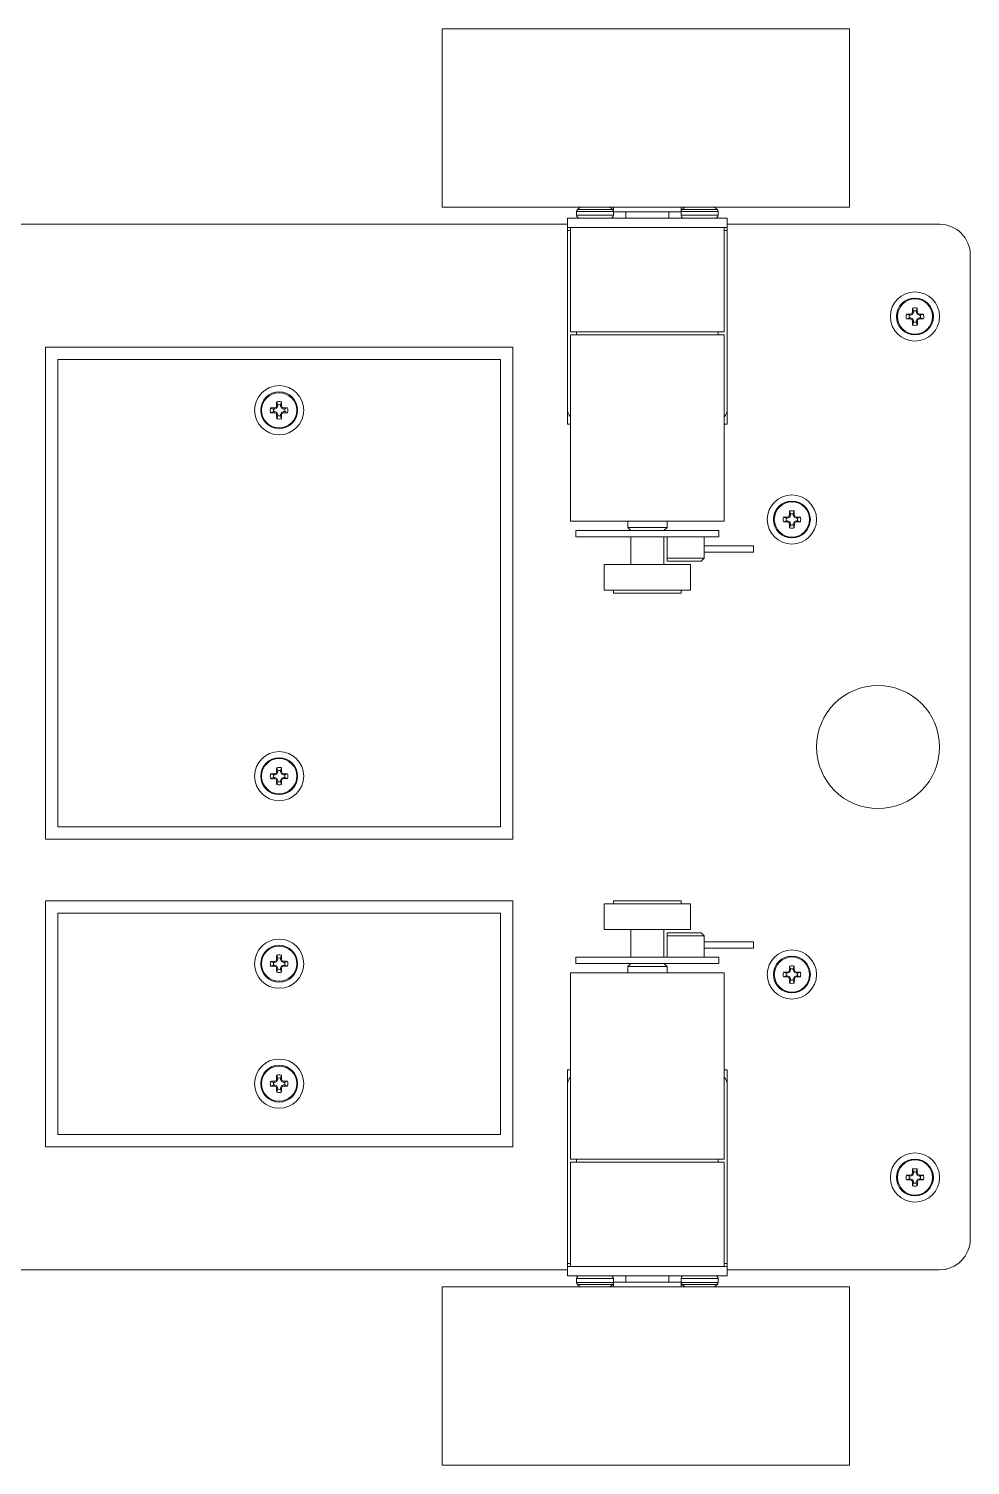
# Model space of a CAD drawing. Header units: inches. Extents: x -1846 to 3013, y 0 to 1997.
# Drawn here: x 1952.7 to 2029.2, y 119.1 to 235.9 of the extents above; entities that cross this region are included whole.
import ezdxf

# ---------------------------------------------------------------- set-up
doc = ezdxf.new("R2010")
doc.units = ezdxf.units.IN
doc.layers.get('0').update_dxf_attribs({"color": 2, "lineweight": 0})

msp = doc.modelspace()

# ---------------------------------------------------------------- linework, layer by layer
for p, q in [((1986.3, 235.93), (2019.42, 235.93)), ((1986.3, 235.93), (1986.3, 221.43)), ((2019.42, 235.93), (2019.42, 221.43)), ((1986.3, 221.43), (2019.42, 221.43)), ((1997.23, 221.06), (1997.23, 220.76)), ((1997.23, 221.06), (2000.23, 221.06)), ((1997.23, 220.76), (2000.23, 220.76)), ((1997.3, 221.23), (2000.15, 221.23)), ((2000.23, 221.43), (2000.23, 221.03)), ((2000.23, 220.76), (2000.23, 221.06)), ((2005.73, 221.03), (2000.23, 221.03)), ((2001.23, 221.03), (2001.23, 220.53)), ((2004.73, 220.53), (2004.73, 221.03)), ((2005.73, 221.1), (2005.73, 221.43)), ((2005.73, 221.06), (2007.27, 221.06)), ((2005.73, 221.03), (2005.73, 220.76)), ((2005.73, 220.76), (2007.27, 220.76)), ((2005.8, 221.23), (2007.27, 221.23)), ((2007.27, 221.23), (2008.65, 221.23)), ((2007.27, 221.06), (2008.73, 221.06)), ((2007.27, 220.76), (2008.73, 220.76)), ((2008.73, 220.76), (2008.73, 221.06)), ((1996.48, 220.03), (1931.9, 220.03)), ((1996.48, 219.78), (1996.48, 220.53)), ((1996.48, 220.53), (2009.48, 220.53)), ((2009.48, 219.78), (1996.48, 219.78)), ((1996.48, 219.78), (1996.48, 203.78)), ((1996.73, 219.78), (1996.73, 211.28)), ((2009.23, 211.28), (2009.23, 219.78)), ((2009.48, 220.53), (2009.48, 219.78)), ((2026.73, 220.03), (2009.48, 220.03)), ((2009.48, 203.78), (2009.48, 219.78)), ((1996.73, 219.53), (1996.48, 219.53)), ((2009.48, 219.53), (2009.23, 219.53)), ((2029.23, 137.53), (2029.23, 217.53)), ((2024.27, 212.64), (2024.03, 212.72)), ((2024.37, 212.64), (2024.27, 212.64)), ((2024.37, 212.64), (2024.35, 212.72)), ((2024.55, 212.71), (2024.37, 212.64)), ((2024.55, 212.71), (2024.48, 212.78)), ((2024.62, 212.98), (2024.53, 213.22)), ((2024.62, 212.89), (2024.53, 212.9)), ((2024.62, 212.89), (2024.55, 212.71)), ((2024.62, 212.98), (2024.62, 212.89)), ((2024.83, 212.98), (2024.91, 213.22)), ((2024.83, 212.89), (2024.83, 212.98)), ((2024.83, 212.89), (2024.92, 212.91)), ((2024.91, 212.71), (2024.83, 212.89)), ((2024.91, 212.71), (2024.97, 212.78)), ((2025.08, 212.64), (2024.91, 212.71)), ((2025.08, 212.64), (2025.1, 212.73)), ((2025.18, 212.64), (2025.08, 212.64)), ((2025.18, 212.64), (2025.42, 212.72)), ((2024.27, 212.42), (2024.04, 212.34)), ((2024.27, 212.42), (2024.37, 212.42)), ((2024.37, 212.42), (2024.35, 212.33)), ((2024.37, 212.42), (2024.55, 212.35)), ((2024.55, 212.35), (2024.48, 212.28)), ((2024.62, 212.17), (2024.53, 212.16)), ((2024.62, 212.08), (2024.54, 211.84)), ((2024.55, 212.35), (2024.62, 212.17)), ((2024.62, 212.17), (2024.62, 212.08)), ((2024.84, 212.17), (2024.91, 212.35)), ((2024.84, 212.17), (2024.92, 212.16)), ((2024.84, 212.08), (2024.84, 212.17)), ((2024.84, 212.08), (2024.92, 211.84)), ((2024.91, 212.35), (2025.08, 212.43)), ((2024.91, 212.35), (2024.98, 212.28)), ((2025.08, 212.43), (2025.1, 212.34)), ((2025.08, 212.43), (2025.18, 212.43)), ((2025.18, 212.43), (2025.42, 212.35)), ((1996.73, 211.28), (2009.23, 211.28)), ((1996.73, 211.03), (1996.73, 195.88)), ((1996.73, 211.03), (2009.23, 211.03)), ((1997.23, 211.28), (1997.23, 211.03)), ((2008.73, 211.03), (2008.73, 211.28)), ((2009.23, 195.88), (2009.23, 211.03)), ((1954.05, 210.03), (1992.05, 210.03)), ((1954.05, 170.03), (1954.05, 210.03)), ((1992.05, 210.03), (1992.05, 170.03)), ((1991.05, 209.03), (1955.05, 209.03)), ((1955.05, 209.03), (1955.05, 171.03)), ((1991.05, 171.03), (1991.05, 209.03)), ((1972.94, 205.36), (1972.85, 205.6)), ((1973.15, 205.36), (1973.23, 205.6)), ((1972.59, 205.01), (1972.36, 205.09)), ((1972.6, 204.8), (1972.36, 204.71)), ((1972.69, 205.01), (1972.59, 205.01)), ((1972.6, 204.8), (1972.69, 204.8)), ((1972.69, 205.01), (1972.67, 205.1)), ((1972.69, 204.8), (1972.67, 204.71)), ((1972.87, 205.08), (1972.69, 205.01)), ((1972.69, 204.8), (1972.87, 204.72)), ((1972.87, 205.08), (1972.8, 205.15)), ((1972.87, 204.72), (1972.8, 204.66)), ((1972.94, 205.26), (1972.85, 205.28)), ((1972.94, 204.55), (1972.85, 204.53)), ((1972.94, 204.45), (1972.86, 204.21)), ((1972.94, 205.26), (1972.87, 205.08)), ((1972.87, 204.72), (1972.94, 204.55)), ((1972.94, 205.36), (1972.94, 205.26)), ((1972.94, 204.55), (1972.94, 204.45)), ((1973.15, 205.26), (1973.15, 205.36)), ((1973.15, 205.26), (1973.24, 205.28)), ((1973.23, 205.09), (1973.15, 205.26)), ((1973.16, 204.55), (1973.23, 204.73)), ((1973.16, 204.55), (1973.25, 204.53)), ((1973.16, 204.45), (1973.16, 204.55)), ((1973.16, 204.45), (1973.24, 204.22)), ((1973.23, 205.09), (1973.3, 205.16)), ((1973.4, 205.01), (1973.23, 205.09)), ((1973.23, 204.73), (1973.4, 204.8)), ((1973.23, 204.73), (1973.3, 204.66)), ((1973.4, 205.01), (1973.42, 205.1)), ((1973.5, 205.02), (1973.4, 205.01)), ((1973.4, 204.8), (1973.42, 204.71)), ((1973.4, 204.8), (1973.5, 204.8)), ((1973.5, 205.02), (1973.74, 205.1)), ((1973.5, 204.8), (1973.74, 204.72)), ((1996.48, 203.78), (1996.73, 203.78)), ((2009.23, 203.78), (2009.48, 203.78)), ((2014.37, 196.14), (2014.35, 196.22)), ((2014.55, 196.21), (2014.48, 196.28)), ((2014.62, 196.48), (2014.53, 196.72)), ((2014.62, 196.39), (2014.53, 196.4)), ((2014.62, 196.39), (2014.55, 196.21)), ((2014.62, 196.48), (2014.62, 196.39)), ((2014.83, 196.48), (2014.91, 196.72)), ((2014.83, 196.39), (2014.83, 196.48)), ((2014.83, 196.39), (2014.92, 196.41)), ((2014.91, 196.21), (2014.83, 196.39)), ((2014.91, 196.21), (2014.97, 196.28)), ((2015.08, 196.14), (2015.1, 196.23)), ((1996.73, 195.88), (2009.23, 195.88)), ((1997.18, 195.13), (1997.18, 194.63)), ((2008.78, 195.13), (1997.18, 195.13)), ((2001.38, 195.88), (2001.38, 195.38)), ((2001.38, 195.38), (2001.63, 195.13)), ((2001.38, 195.38), (2004.58, 195.38)), ((2004.33, 195.13), (2004.58, 195.38)), ((2004.58, 195.38), (2004.58, 195.88)), ((2008.78, 194.63), (2008.78, 195.13)), ((2014.27, 196.14), (2014.03, 196.22)), ((2014.27, 195.92), (2014.04, 195.84)), ((2014.37, 196.14), (2014.27, 196.14)), ((2014.27, 195.92), (2014.37, 195.92)), ((2014.37, 195.92), (2014.35, 195.83)), ((2014.55, 196.21), (2014.37, 196.14)), ((2014.37, 195.92), (2014.55, 195.85)), ((2014.55, 195.85), (2014.48, 195.78)), ((2014.62, 195.67), (2014.53, 195.66)), ((2014.62, 195.58), (2014.54, 195.34)), ((2014.55, 195.85), (2014.62, 195.67)), ((2014.62, 195.67), (2014.62, 195.58)), ((2014.84, 195.67), (2014.91, 195.85)), ((2014.84, 195.67), (2014.92, 195.66)), ((2014.84, 195.58), (2014.84, 195.67)), ((2014.84, 195.58), (2014.92, 195.34)), ((2015.08, 196.14), (2014.91, 196.21)), ((2014.91, 195.85), (2015.08, 195.93)), ((2014.91, 195.85), (2014.98, 195.78)), ((2015.18, 196.14), (2015.08, 196.14)), ((2015.08, 195.93), (2015.1, 195.84)), ((2015.08, 195.93), (2015.18, 195.93)), ((2015.18, 196.14), (2015.42, 196.22)), ((2015.18, 195.93), (2015.42, 195.85)), ((2007.6, 194.63), (1997.18, 194.63)), ((2001.63, 194.63), (2001.63, 192.38)), ((2004.33, 192.38), (2004.33, 194.63)), ((2004.58, 192.88), (2004.58, 194.63)), ((2008.78, 194.63), (2007.6, 194.63)), ((2007.6, 192.88), (2007.6, 194.63)), ((2004.58, 192.88), (2007.6, 192.88)), ((2004.58, 192.63), (2004.58, 192.88)), ((2007.35, 192.63), (2007.6, 192.88)), ((2011.6, 193.88), (2007.6, 193.88)), ((2007.6, 193.38), (2011.6, 193.38)), ((2011.6, 193.88), (2011.6, 193.38)), ((1999.48, 192.38), (1999.48, 190.28)), ((2006.48, 192.38), (1999.48, 192.38)), ((2007.35, 192.63), (2004.58, 192.63)), ((2006.48, 190.28), (2006.48, 192.38)), ((2006.48, 190.28), (1999.48, 190.28)), ((2000.23, 190.28), (2000.23, 190.03)), ((2005.73, 190.03), (2000.23, 190.03)), ((2005.73, 190.03), (2005.73, 190.28)), ((1972.59, 175.26), (1972.36, 175.34)), ((1972.69, 175.26), (1972.59, 175.26)), ((1972.69, 175.26), (1972.67, 175.35)), ((1972.87, 175.33), (1972.69, 175.26)), ((1972.87, 175.33), (1972.8, 175.4)), ((1972.94, 175.61), (1972.85, 175.85)), ((1972.94, 175.51), (1972.85, 175.53)), ((1972.94, 175.51), (1972.87, 175.33)), ((1972.94, 175.61), (1972.94, 175.51)), ((1973.15, 175.61), (1973.23, 175.85)), ((1973.15, 175.51), (1973.15, 175.61)), ((1973.15, 175.51), (1973.24, 175.53)), ((1973.23, 175.34), (1973.15, 175.51)), ((1973.23, 175.34), (1973.3, 175.41)), ((1973.4, 175.26), (1973.23, 175.34)), ((1973.4, 175.26), (1973.42, 175.35)), ((1973.5, 175.27), (1973.4, 175.26)), ((1973.5, 175.27), (1973.74, 175.35)), ((1972.6, 175.05), (1972.36, 174.96)), ((1972.6, 175.05), (1972.69, 175.05)), ((1972.69, 175.05), (1972.67, 174.96)), ((1972.69, 175.05), (1972.87, 174.97)), ((1972.87, 174.97), (1972.8, 174.91)), ((1972.94, 174.8), (1972.85, 174.78)), ((1972.94, 174.7), (1972.86, 174.46)), ((1972.87, 174.97), (1972.94, 174.8)), ((1972.94, 174.8), (1972.94, 174.7)), ((1973.16, 174.8), (1973.23, 174.98)), ((1973.16, 174.8), (1973.25, 174.78)), ((1973.16, 174.7), (1973.16, 174.8)), ((1973.16, 174.7), (1973.24, 174.47)), ((1973.23, 174.98), (1973.4, 175.05)), ((1973.23, 174.98), (1973.3, 174.91)), ((1973.4, 175.05), (1973.42, 174.96)), ((1973.4, 175.05), (1973.5, 175.05)), ((1973.5, 175.05), (1973.74, 174.97)), ((1955.05, 171.03), (1991.05, 171.03)), ((1992.05, 170.03), (1954.05, 170.03)), ((1954.05, 145.03), (1954.05, 165.03)), ((1954.05, 165.03), (1992.05, 165.03)), ((1992.05, 165.03), (1992.05, 145.03)), ((1999.48, 164.78), (1999.48, 162.68)), ((1999.48, 164.78), (2006.48, 164.78)), ((2000.23, 165.03), (2000.23, 164.78)), ((2000.23, 165.03), (2005.73, 165.03)), ((2005.73, 164.78), (2005.73, 165.03)), ((2006.48, 162.68), (2006.48, 164.78)), ((1991.05, 164.03), (1955.05, 164.03)), ((1955.05, 164.03), (1955.05, 146.03)), ((1991.05, 146.03), (1991.05, 164.03)), ((1999.48, 162.68), (2006.48, 162.68)), ((2001.63, 162.68), (2001.63, 160.43)), ((2004.33, 160.43), (2004.33, 162.68)), ((2004.58, 162.43), (2007.35, 162.43)), ((2004.58, 162.18), (2004.58, 162.43)), ((2007.6, 162.18), (2007.35, 162.43)), ((2004.58, 162.18), (2004.58, 160.43)), ((2007.6, 162.18), (2004.58, 162.18)), ((2007.6, 162.18), (2007.6, 160.43)), ((2011.6, 161.68), (2007.6, 161.68)), ((2011.6, 161.68), (2011.6, 161.43)), ((2011.6, 161.43), (2011.6, 161.18)), ((1972.59, 160.01), (1972.36, 160.09)), ((1972.69, 160.01), (1972.67, 160.1)), ((1972.87, 160.08), (1972.69, 160.01)), ((1972.87, 160.08), (1972.8, 160.15)), ((1972.94, 160.36), (1972.85, 160.6)), ((1972.94, 160.26), (1972.85, 160.28)), ((1972.94, 160.26), (1972.87, 160.08)), ((1972.94, 160.36), (1972.94, 160.26)), ((1973.15, 160.36), (1973.23, 160.6)), ((1973.15, 160.26), (1973.15, 160.36)), ((1973.15, 160.26), (1973.24, 160.28)), ((1973.23, 160.09), (1973.15, 160.26)), ((1973.23, 160.09), (1973.3, 160.16)), ((1973.4, 160.01), (1973.23, 160.09)), ((1973.4, 160.01), (1973.42, 160.1)), ((1973.5, 160.02), (1973.74, 160.1)), ((1997.18, 160.43), (1997.18, 159.93)), ((1997.18, 160.43), (2007.6, 160.43)), ((2007.6, 161.18), (2011.6, 161.18)), ((2007.6, 160.43), (2008.78, 160.43)), ((2008.78, 159.93), (2008.78, 160.43)), ((1972.6, 159.8), (1972.36, 159.71)), ((1972.69, 160.01), (1972.59, 160.01)), ((1972.6, 159.8), (1972.69, 159.8)), ((1972.69, 159.8), (1972.67, 159.71)), ((1972.69, 159.8), (1972.87, 159.72)), ((1972.87, 159.72), (1972.8, 159.66)), ((1972.94, 159.55), (1972.85, 159.53)), ((1972.94, 159.45), (1972.86, 159.21)), ((1972.87, 159.72), (1972.94, 159.55)), ((1972.94, 159.55), (1972.94, 159.45)), ((1973.16, 159.55), (1973.23, 159.73)), ((1973.16, 159.55), (1973.25, 159.53)), ((1973.16, 159.45), (1973.16, 159.55)), ((1973.16, 159.45), (1973.24, 159.22)), ((1973.23, 159.73), (1973.4, 159.8)), ((1973.23, 159.73), (1973.3, 159.66)), ((1973.5, 160.02), (1973.4, 160.01)), ((1973.4, 159.8), (1973.42, 159.71)), ((1973.4, 159.8), (1973.5, 159.8)), ((1973.5, 159.8), (1973.74, 159.72)), ((1996.73, 159.18), (1996.73, 144.03)), ((2009.23, 159.18), (1996.73, 159.18)), ((1997.18, 159.93), (2008.78, 159.93)), ((2001.63, 159.93), (2001.38, 159.68)), ((2001.38, 159.68), (2001.38, 159.18)), ((2004.58, 159.68), (2001.38, 159.68)), ((2004.58, 159.68), (2004.33, 159.93)), ((2004.58, 159.18), (2004.58, 159.68)), ((2009.23, 144.03), (2009.23, 159.18)), ((2014.27, 159.14), (2014.03, 159.22)), ((2014.27, 158.92), (2014.04, 158.84)), ((2014.37, 159.14), (2014.27, 159.14)), ((2014.27, 158.92), (2014.37, 158.92)), ((2014.37, 159.14), (2014.35, 159.22)), ((2014.37, 158.92), (2014.35, 158.83)), ((2014.55, 159.21), (2014.37, 159.14)), ((2014.37, 158.92), (2014.55, 158.85)), ((2014.55, 159.21), (2014.48, 159.28)), ((2014.55, 158.85), (2014.48, 158.78)), ((2014.62, 159.48), (2014.53, 159.72)), ((2014.62, 159.39), (2014.53, 159.4)), ((2014.62, 159.39), (2014.55, 159.21)), ((2014.55, 158.85), (2014.62, 158.67)), ((2014.62, 159.48), (2014.62, 159.39)), ((2014.83, 159.48), (2014.91, 159.72)), ((2014.83, 159.39), (2014.83, 159.48)), ((2014.83, 159.39), (2014.92, 159.41)), ((2014.91, 159.21), (2014.83, 159.39)), ((2014.84, 158.67), (2014.91, 158.85)), ((2014.91, 159.21), (2014.97, 159.28)), ((2015.08, 159.14), (2014.91, 159.21)), ((2014.91, 158.85), (2015.08, 158.93)), ((2014.91, 158.85), (2014.98, 158.78)), ((2015.08, 159.14), (2015.1, 159.23)), ((2015.18, 159.14), (2015.08, 159.14)), ((2015.08, 158.93), (2015.1, 158.84)), ((2015.08, 158.93), (2015.18, 158.93)), ((2015.18, 159.14), (2015.42, 159.22)), ((2015.18, 158.93), (2015.42, 158.85)), ((2014.62, 158.67), (2014.53, 158.66)), ((2014.62, 158.58), (2014.54, 158.34)), ((2014.62, 158.67), (2014.62, 158.58)), ((2014.84, 158.67), (2014.92, 158.66)), ((2014.84, 158.58), (2014.84, 158.67)), ((2014.84, 158.58), (2014.92, 158.34)), ((1972.94, 150.61), (1972.85, 150.85)), ((1973.15, 150.61), (1973.23, 150.85)), ((1996.73, 151.28), (1996.48, 151.28)), ((1996.48, 151.28), (1996.48, 135.28)), ((2009.48, 151.28), (2009.23, 151.28)), ((2009.48, 135.28), (2009.48, 151.28)), ((1972.59, 150.26), (1972.36, 150.34)), ((1972.6, 150.05), (1972.36, 149.96)), ((1972.69, 150.26), (1972.59, 150.26)), ((1972.6, 150.05), (1972.69, 150.05)), ((1972.69, 150.26), (1972.67, 150.35)), ((1972.69, 150.05), (1972.67, 149.96)), ((1972.87, 150.33), (1972.69, 150.26)), ((1972.69, 150.05), (1972.87, 149.97)), ((1972.87, 150.33), (1972.8, 150.4)), ((1972.87, 149.97), (1972.8, 149.91)), ((1972.94, 150.51), (1972.85, 150.53)), ((1972.94, 149.8), (1972.85, 149.78)), ((1972.94, 149.7), (1972.86, 149.46)), ((1972.94, 150.51), (1972.87, 150.33)), ((1972.87, 149.97), (1972.94, 149.8)), ((1972.94, 150.61), (1972.94, 150.51)), ((1972.94, 149.8), (1972.94, 149.7)), ((1973.15, 150.51), (1973.15, 150.61)), ((1973.15, 150.51), (1973.24, 150.53)), ((1973.23, 150.34), (1973.15, 150.51)), ((1973.16, 149.8), (1973.23, 149.98)), ((1973.16, 149.8), (1973.25, 149.78)), ((1973.16, 149.7), (1973.16, 149.8)), ((1973.16, 149.7), (1973.24, 149.47)), ((1973.23, 150.34), (1973.3, 150.41)), ((1973.4, 150.26), (1973.23, 150.34)), ((1973.23, 149.98), (1973.4, 150.05)), ((1973.23, 149.98), (1973.3, 149.91)), ((1973.4, 150.26), (1973.42, 150.35)), ((1973.5, 150.27), (1973.4, 150.26)), ((1973.4, 150.05), (1973.42, 149.96)), ((1973.4, 150.05), (1973.5, 150.05)), ((1973.5, 150.27), (1973.74, 150.35)), ((1973.5, 150.05), (1973.74, 149.97)), ((1955.05, 146.03), (1991.05, 146.03)), ((1992.05, 145.03), (1954.05, 145.03)), ((2009.23, 144.03), (1996.73, 144.03)), ((1996.73, 143.78), (1996.73, 135.28)), ((2009.23, 143.78), (1996.73, 143.78)), ((1997.23, 144.03), (1997.23, 143.78)), ((2008.73, 143.78), (2008.73, 144.03)), ((2009.23, 135.28), (2009.23, 143.78)), ((2024.27, 142.64), (2024.03, 142.72)), ((2024.37, 142.64), (2024.27, 142.64)), ((2024.37, 142.64), (2024.35, 142.72)), ((2024.55, 142.71), (2024.37, 142.64)), ((2024.55, 142.71), (2024.48, 142.78)), ((2024.62, 142.98), (2024.53, 143.22)), ((2024.62, 142.89), (2024.53, 142.9)), ((2024.62, 142.89), (2024.55, 142.71)), ((2024.62, 142.98), (2024.62, 142.89)), ((2024.83, 142.98), (2024.91, 143.22)), ((2024.83, 142.89), (2024.83, 142.98)), ((2024.83, 142.89), (2024.92, 142.91)), ((2024.91, 142.71), (2024.83, 142.89)), ((2024.91, 142.71), (2024.97, 142.78)), ((2025.08, 142.64), (2024.91, 142.71)), ((2025.08, 142.64), (2025.1, 142.73)), ((2025.18, 142.64), (2025.08, 142.64)), ((2025.18, 142.64), (2025.42, 142.72)), ((2024.27, 142.42), (2024.04, 142.34)), ((2024.27, 142.42), (2024.37, 142.42)), ((2024.37, 142.42), (2024.35, 142.33)), ((2024.37, 142.42), (2024.55, 142.35)), ((2024.55, 142.35), (2024.48, 142.28)), ((2024.62, 142.17), (2024.53, 142.16)), ((2024.62, 142.08), (2024.54, 141.84)), ((2024.55, 142.35), (2024.62, 142.17)), ((2024.62, 142.17), (2024.62, 142.08)), ((2024.84, 142.17), (2024.91, 142.35)), ((2024.84, 142.17), (2024.92, 142.16)), ((2024.84, 142.08), (2024.84, 142.17)), ((2024.84, 142.08), (2024.92, 141.84)), ((2024.91, 142.35), (2025.08, 142.43)), ((2024.91, 142.35), (2024.98, 142.28)), ((2025.08, 142.43), (2025.1, 142.34)), ((2025.08, 142.43), (2025.18, 142.43)), ((2025.18, 142.43), (2025.42, 142.35)), ((1996.48, 135.53), (1996.73, 135.53)), ((2009.23, 135.53), (2009.48, 135.53)), ((1996.48, 135.03), (1931.9, 135.03)), ((1996.48, 135.28), (2009.48, 135.28)), ((1996.48, 134.53), (1996.48, 135.28)), ((2009.48, 134.53), (1996.48, 134.53)), ((2001.23, 134.53), (2001.23, 134.03)), ((2004.73, 134.03), (2004.73, 134.53)), ((2009.48, 135.28), (2009.48, 134.53)), ((2026.73, 135.03), (2009.48, 135.03)), ((2027.23, 135.08), (2027.23, 135.03)), ((2007.65, 133.63), (1986.3, 133.63)), ((1986.3, 133.63), (1986.3, 119.13)), ((1997.23, 134.31), (1997.23, 134)), ((2000.23, 134.31), (1997.23, 134.31)), ((2000.23, 134), (1997.23, 134)), ((2000.15, 133.84), (1997.3, 133.84)), ((2000.22, 134.03), (2002.28, 134.03)), ((2000.22, 133.97), (2000.22, 133.63)), ((2000.23, 134.03), (2000.23, 134.31)), ((2002.28, 134.03), (2005.72, 134.03)), ((2005.72, 133.63), (2005.72, 134.03)), ((2005.73, 134.31), (2005.73, 134)), ((2008.73, 134.31), (2005.73, 134.31)), ((2008.73, 134), (2005.73, 134)), ((2008.65, 133.84), (2005.8, 133.84)), ((2019.42, 133.63), (2007.65, 133.63)), ((2008.73, 134), (2008.73, 134.31)), ((2019.42, 119.13), (2019.42, 133.63)), ((2007.65, 119.13), (1986.3, 119.13)), ((2019.42, 119.13), (2007.65, 119.13))]:
    msp.add_line(p, q)
for centre, radius in [((2024.73, 212.53), 2), ((2024.73, 212.53), 1.5), ((2024.73, 212.53), 1.43), ((1973.05, 204.91), 2), ((1973.05, 204.91), 1.5), ((1973.05, 204.91), 1.43), ((2014.73, 196.03), 2), ((2014.73, 196.03), 1.5), ((2014.73, 196.03), 1.43), ((2021.73, 177.53), 5), ((1973.05, 175.16), 2), ((1973.05, 175.16), 1.5), ((1973.05, 175.16), 1.43), ((1973.05, 159.91), 2), ((1973.05, 159.91), 1.5), ((1973.05, 159.91), 1.43), ((2014.73, 159.03), 2), ((2014.73, 159.03), 1.5), ((2014.73, 159.03), 1.43), ((1973.05, 150.16), 2), ((1973.05, 150.16), 1.5), ((1973.05, 150.16), 1.43), ((2024.73, 142.53), 2), ((2024.73, 142.53), 1.5), ((2024.73, 142.53), 1.43)]:
    msp.add_circle(centre, radius)
for centre, radius, start, end in [((1997.45, 221.06), 0.225, 132.4927, 180), ((1997.45, 220.76), 0.225, 180, 270), ((1998.73, 219.67), 2.11, 123.455, 132.4927), ((1998.73, 219.67), 2.11, 47.5073, 56.545), ((2000, 220.76), 0.225, 270, 0), ((2000, 221.06), 0.225, 0, 47.5073), ((2005.95, 221.06), 0.225, 132.4927, 169.8969), ((2005.95, 220.76), 0.225, 180, 270), ((2007.23, 219.67), 2.11, 123.455, 132.4927), ((2007.23, 219.67), 2.11, 47.5073, 56.545), ((2008.5, 220.76), 0.225, 270, 360), ((2008.5, 221.06), 0.225, 360, 47.5073), ((2026.73, 217.53), 2.5, 0, 90), ((2024.73, 212.53), 0.716, 165.0066, 195.6056), ((2024.81, 190.8), 21.93, 91.1972, 92.0253), ((2024.73, 212.53), 0.465, 167.0061, 193.6061), ((2033.84, 190.85), 23.84, 113.1259, 113.4521), ((2046.5, 203.65), 23.84, 157.16, 157.4863), ((2024.73, 212.53), 0.716, 75.0066, 105.6056), ((2046.45, 212.68), 21.93, 178.5869, 179.4149), ((2024.73, 212.53), 0.465, 77.0061, 103.6061), ((2003, 212.45), 21.93, 1.1972, 2.0253), ((2003.05, 203.42), 23.84, 23.1259, 23.4521), ((2015.85, 190.76), 23.84, 67.16, 67.4863), ((2024.88, 190.8), 21.93, 88.5869, 89.4149), ((2024.73, 212.53), 0.465, 347.0061, 13.6061), ((2024.73, 212.53), 0.716, 345.0066, 15.6056), ((2024.58, 234.26), 21.93, 268.5869, 269.4149), ((2033.61, 234.31), 23.84, 247.16, 247.4863), ((2046.41, 221.64), 23.84, 203.1259, 203.4521), ((2046.45, 212.61), 21.93, 181.1972, 182.0253), ((2024.73, 212.53), 0.716, 255.0066, 285.6056), ((2024.73, 212.53), 0.465, 257.0061, 283.6061), ((2002.95, 221.41), 23.84, 337.16, 337.4863), ((2003, 212.38), 21.93, 358.5869, 359.4149), ((2015.61, 234.21), 23.84, 293.1259, 293.4521), ((2024.64, 234.26), 21.93, 271.1972, 272.0253), ((1973.05, 204.91), 0.716, 75.0066, 105.6056), ((1994.77, 205.05), 21.93, 178.5869, 179.4149), ((1951.32, 204.82), 21.93, 1.1972, 2.0253), ((1973.05, 204.91), 0.716, 165.0066, 195.6056), ((1973.13, 183.18), 21.93, 91.1972, 92.0253), ((1972.9, 226.63), 21.93, 268.5869, 269.4149), ((1973.05, 204.91), 0.465, 167.0061, 193.6061), ((1982.16, 183.23), 23.84, 113.1259, 113.4521), ((1981.93, 226.68), 23.84, 247.16, 247.4863), ((1994.82, 196.02), 23.84, 157.16, 157.4863), ((1994.73, 214.02), 23.84, 203.1259, 203.4521), ((1994.77, 204.99), 21.93, 181.1972, 182.0253), ((1973.05, 204.91), 0.465, 77.0061, 103.6061), ((1973.05, 204.91), 0.465, 257.0061, 283.6061), ((1951.37, 195.79), 23.84, 23.1259, 23.4521), ((1951.32, 204.76), 21.93, 358.5869, 359.4149), ((1951.27, 213.79), 23.84, 337.16, 337.4863), ((1964.17, 183.13), 23.84, 67.16, 67.4863), ((1963.93, 226.58), 23.84, 293.1259, 293.4521), ((1973.2, 183.18), 21.93, 88.5869, 89.4149), ((1972.96, 226.63), 21.93, 271.1972, 272.0253), ((1973.05, 204.91), 0.465, 347.0061, 13.6061), ((1973.05, 204.91), 0.716, 345.0066, 15.6056), ((1997.48, 205.03), 1, 180, 221.4096), ((2008.48, 205.03), 1, 318.5904, 0), ((1973.05, 204.91), 0.716, 255.0066, 285.6056), ((2014.81, 174.3), 21.93, 91.1972, 92.0253), ((2023.84, 174.35), 23.84, 113.1259, 113.4521), ((2036.5, 187.15), 23.84, 157.16, 157.4863), ((2014.73, 196.03), 0.716, 75.0066, 105.6056), ((2036.45, 196.18), 21.93, 178.5869, 179.4149), ((2014.73, 196.03), 0.465, 77.0061, 103.6061), ((1993, 195.95), 21.93, 1.1972, 2.0253), ((1993.05, 186.92), 23.84, 23.1259, 23.4521), ((2005.85, 174.26), 23.84, 67.16, 67.4863), ((2014.88, 174.3), 21.93, 88.5869, 89.4149), ((2014.73, 196.03), 0.716, 165.0066, 195.6056), ((2014.58, 217.76), 21.93, 268.5869, 269.4149), ((2014.73, 196.03), 0.465, 167.0061, 193.6061), ((2023.61, 217.81), 23.84, 247.16, 247.4863), ((2036.41, 205.14), 23.84, 203.1259, 203.4521), ((2036.45, 196.11), 21.93, 181.1972, 182.0253), ((2014.73, 196.03), 0.716, 255.0066, 285.6056), ((2014.73, 196.03), 0.465, 257.0061, 283.6061), ((1992.95, 204.91), 23.84, 337.16, 337.4863), ((1993, 195.88), 21.93, 358.5869, 359.4149), ((2005.61, 217.71), 23.84, 293.1259, 293.4521), ((2014.64, 217.76), 21.93, 271.1972, 272.0253), ((2014.73, 196.03), 0.465, 347.0061, 13.6061), ((2014.73, 196.03), 0.716, 345.0066, 15.6056), ((1973.05, 175.16), 0.716, 165.0066, 195.6056), ((1973.13, 153.43), 21.93, 91.1972, 92.0253), ((1973.05, 175.16), 0.465, 167.0061, 193.6061), ((1982.16, 153.48), 23.84, 113.1259, 113.4521), ((1994.82, 166.27), 23.84, 157.16, 157.4863), ((1973.05, 175.16), 0.716, 75.0066, 105.6056), ((1994.77, 175.3), 21.93, 178.5869, 179.4149), ((1973.05, 175.16), 0.465, 77.0061, 103.6061), ((1951.32, 175.07), 21.93, 1.1972, 2.0253), ((1951.37, 166.04), 23.84, 23.1259, 23.4521), ((1964.17, 153.38), 23.84, 67.16, 67.4863), ((1973.2, 153.43), 21.93, 88.5869, 89.4149), ((1973.05, 175.16), 0.465, 347.0061, 13.6061), ((1973.05, 175.16), 0.716, 345.0066, 15.6056), ((1972.9, 196.88), 21.93, 268.5869, 269.4149), ((1981.93, 196.93), 23.84, 247.16, 247.4863), ((1994.73, 184.27), 23.84, 203.1259, 203.4521), ((1994.77, 175.24), 21.93, 181.1972, 182.0253), ((1973.05, 175.16), 0.716, 255.0066, 285.6056), ((1973.05, 175.16), 0.465, 257.0061, 283.6061), ((1951.32, 175.01), 21.93, 358.5869, 359.4149), ((1951.27, 184.04), 23.84, 337.16, 337.4863), ((1963.93, 196.83), 23.84, 293.1259, 293.4521), ((1972.96, 196.88), 21.93, 271.1972, 272.0253), ((1973.05, 159.91), 0.716, 165.0066, 195.6056), ((1973.13, 138.18), 21.93, 91.1972, 92.0253), ((1982.16, 138.23), 23.84, 113.1259, 113.4521), ((1994.82, 151.02), 23.84, 157.16, 157.4863), ((1973.05, 159.91), 0.716, 75.0066, 105.6056), ((1994.77, 160.05), 21.93, 178.5869, 179.4149), ((1973.05, 159.91), 0.465, 77.0061, 103.6061), ((1951.32, 159.82), 21.93, 1.1972, 2.0253), ((1951.37, 150.79), 23.84, 23.1259, 23.4521), ((1964.17, 138.13), 23.84, 67.16, 67.4863), ((1973.2, 138.18), 21.93, 88.5869, 89.4149), ((1973.05, 159.91), 0.716, 345.0066, 15.6056), ((1972.9, 181.63), 21.93, 268.5869, 269.4149), ((1973.05, 159.91), 0.465, 167.0061, 193.6061), ((1981.93, 181.68), 23.84, 247.16, 247.4863), ((1994.73, 169.02), 23.84, 203.1259, 203.4521), ((1994.77, 159.99), 21.93, 181.1972, 182.0253), ((1973.05, 159.91), 0.716, 255.0066, 285.6056), ((1973.05, 159.91), 0.465, 257.0061, 283.6061), ((1951.32, 159.76), 21.93, 358.5869, 359.4149), ((1951.27, 168.79), 23.84, 337.16, 337.4863), ((1963.93, 181.58), 23.84, 293.1259, 293.4521), ((1972.96, 181.63), 21.93, 271.1972, 272.0253), ((1973.05, 159.91), 0.465, 347.0061, 13.6061), ((2014.73, 159.03), 0.716, 165.0066, 195.6056), ((2014.81, 137.3), 21.93, 91.1972, 92.0253), ((2014.73, 159.03), 0.465, 167.0061, 193.6061), ((2023.84, 137.35), 23.84, 113.1259, 113.4521), ((2036.5, 150.15), 23.84, 157.16, 157.4863), ((2014.73, 159.03), 0.716, 75.0066, 105.6056), ((2036.45, 159.18), 21.93, 178.5869, 179.4149), ((2014.73, 159.03), 0.465, 77.0061, 103.6061), ((1993, 158.95), 21.93, 1.1972, 2.0253), ((1993.05, 149.92), 23.84, 23.1259, 23.4521), ((2005.85, 137.26), 23.84, 67.16, 67.4863), ((2014.88, 137.3), 21.93, 88.5869, 89.4149), ((2014.73, 159.03), 0.465, 347.0061, 13.6061), ((2014.73, 159.03), 0.716, 345.0066, 15.6056), ((2014.58, 180.76), 21.93, 268.5869, 269.4149), ((2023.61, 180.81), 23.84, 247.16, 247.4863), ((2036.41, 168.14), 23.84, 203.1259, 203.4521), ((2036.45, 159.11), 21.93, 181.1972, 182.0253), ((2014.73, 159.03), 0.716, 255.0066, 285.6056), ((2014.73, 159.03), 0.465, 257.0061, 283.6061), ((1992.95, 167.91), 23.84, 337.16, 337.4863), ((1993, 158.88), 21.93, 358.5869, 359.4149), ((2005.61, 180.71), 23.84, 293.1259, 293.4521), ((2014.64, 180.76), 21.93, 271.1972, 272.0253), ((1973.05, 150.16), 0.716, 75.0066, 105.6056), ((1994.77, 150.3), 21.93, 178.5869, 179.4149), ((1951.32, 150.07), 21.93, 1.1972, 2.0253), ((1997.48, 150.03), 1, 138.5904, 180), ((2008.48, 150.03), 1, 0, 41.4096), ((1973.05, 150.16), 0.716, 165.0066, 195.6056), ((1973.13, 128.43), 21.93, 91.1972, 92.0253), ((1972.9, 171.88), 21.93, 268.5869, 269.4149), ((1973.05, 150.16), 0.465, 167.0061, 193.6061), ((1982.16, 128.48), 23.84, 113.1259, 113.4521), ((1981.93, 171.93), 23.84, 247.16, 247.4863), ((1994.82, 141.27), 23.84, 157.16, 157.4863), ((1994.73, 159.27), 23.84, 203.1259, 203.4521), ((1994.77, 150.24), 21.93, 181.1972, 182.0253), ((1973.05, 150.16), 0.465, 77.0061, 103.6061), ((1973.05, 150.16), 0.465, 257.0061, 283.6061), ((1951.37, 141.04), 23.84, 23.1259, 23.4521), ((1951.32, 150.01), 21.93, 358.5869, 359.4149), ((1951.27, 159.04), 23.84, 337.16, 337.4863), ((1964.17, 128.38), 23.84, 67.16, 67.4863), ((1963.93, 171.83), 23.84, 293.1259, 293.4521), ((1973.2, 128.43), 21.93, 88.5869, 89.4149), ((1972.96, 171.88), 21.93, 271.1972, 272.0253), ((1973.05, 150.16), 0.465, 347.0061, 13.6061), ((1973.05, 150.16), 0.716, 345.0066, 15.6056), ((1973.05, 150.16), 0.716, 255.0066, 285.6056), ((2024.73, 142.53), 0.716, 165.0066, 195.6056), ((2024.81, 120.8), 21.93, 91.1972, 92.0253), ((2024.73, 142.53), 0.465, 167.0061, 193.6061), ((2033.84, 120.85), 23.84, 113.1259, 113.4521), ((2046.5, 133.65), 23.84, 157.16, 157.4863), ((2024.73, 142.53), 0.716, 75.0066, 105.6056), ((2046.45, 142.68), 21.93, 178.5869, 179.4149), ((2024.73, 142.53), 0.465, 77.0061, 103.6061), ((2003, 142.45), 21.93, 1.1972, 2.0253), ((2003.05, 133.42), 23.84, 23.1259, 23.4521), ((2015.85, 120.76), 23.84, 67.16, 67.4863), ((2024.88, 120.8), 21.93, 88.5869, 89.4149), ((2024.73, 142.53), 0.465, 347.0061, 13.6061), ((2024.73, 142.53), 0.716, 345.0066, 15.6056), ((2024.58, 164.26), 21.93, 268.5869, 269.4149), ((2033.61, 164.31), 23.84, 247.16, 247.4863), ((2046.41, 151.64), 23.84, 203.1259, 203.4521), ((2046.45, 142.61), 21.93, 181.1972, 182.0253), ((2024.73, 142.53), 0.716, 255.0066, 285.6056), ((2024.73, 142.53), 0.465, 257.0061, 283.6061), ((2002.95, 151.41), 23.84, 337.16, 337.4863), ((2003, 142.38), 21.93, 358.5869, 359.4149), ((2015.61, 164.21), 23.84, 293.1259, 293.4521), ((2024.64, 164.26), 21.93, 271.1972, 272.0253), ((2026.73, 137.53), 2.5, 270, 0), ((1997.45, 134.31), 0.225, 90, 180), ((2000, 134.31), 0.225, 360, 90), ((2005.95, 134.31), 0.225, 90, 180), ((2008.5, 134.31), 0.225, 360, 90), ((1997.45, 134), 0.225, 180, 227.5073), ((1998.73, 135.39), 2.11, 227.5073, 236.545), ((1998.73, 135.39), 2.11, 303.455, 312.4927), ((2000, 134), 0.225, 312.4927, 352.2695), ((2005.95, 134), 0.225, 180, 227.5073), ((2007.23, 135.39), 2.11, 227.5073, 236.545), ((2007.23, 135.39), 2.11, 303.455, 312.4927), ((2008.5, 134), 0.225, 312.4927, 0)]:
    msp.add_arc(centre, radius, start, end)

doc.saveas('drawing.dxf')
